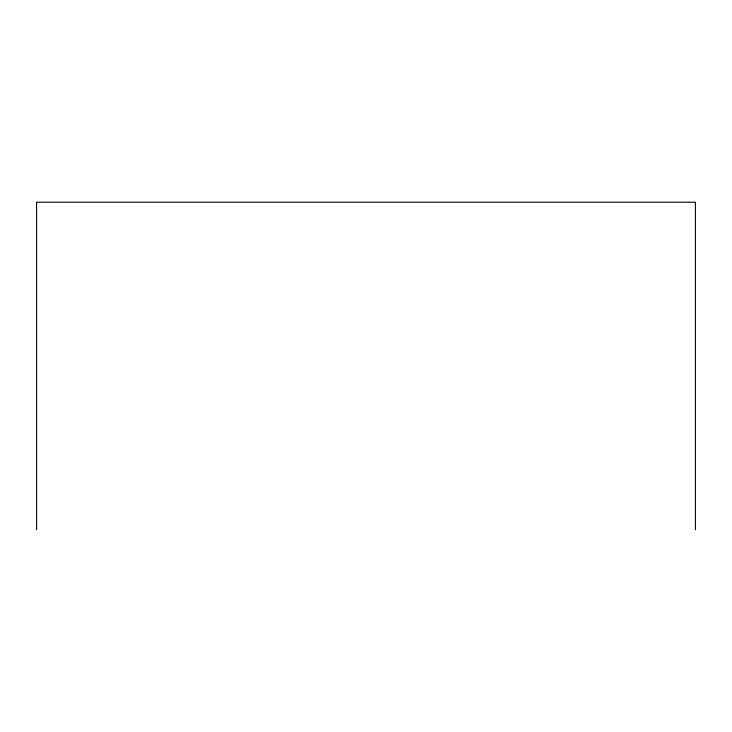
<?xml version="1.0" encoding="UTF-8"?>
<svg xmlns="http://www.w3.org/2000/svg" width="732" height="732" viewBox="0 0 732 732"><rect width="100%" height="100%" fill="white"/><g stroke="black" fill="none" stroke-linecap="round" stroke-linejoin="round"><path stroke-width="1.1" d="M695.4 529.785L695.4 202.215L36.6 202.215L36.6 529.785"/></g></svg>
